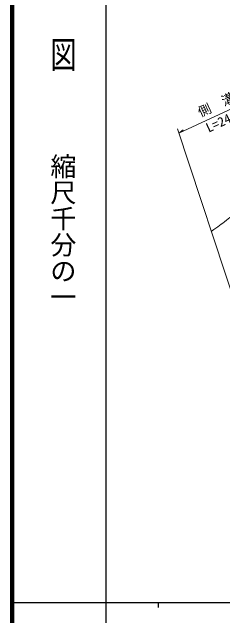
# Model space of a CAD drawing. Units: millimetres on the paper, with parts at other scales. Extents: x 40 to 680, y 20 to 380.
# Drawn here: x 40 to 80.5, y 202.4 to 318 of the extents above; entities that cross this region are included whole.
import ezdxf
from ezdxf.enums import TextEntityAlignment as Align

# ---------------------------------------------------------------- set-up
doc = ezdxf.new("R2010")
doc.units = ezdxf.units.MM
for name, color, linetype, lineweight in [('M-BGD', 7, 'Continuous', 13), ('M-BMK-SRVR', 3, 'Continuous', 13), ('M-STR-HTXT', 7, 'Continuous', 13), ('M-STR-STRD', 7, 'Continuous', 25), ('M-TTL', 2, 'Continuous', 140)]:
    doc.layers.add(name, color=color, linetype=linetype, lineweight=lineweight)
doc.styles.add('@ＭＳ ゴシック', font='')
doc.styles.add('ＭＳ ゴシック', font='')
doc.styles.get('@ＭＳ ゴシック').set_extended_font_data('@MS Gothic')
doc.styles.get('ＭＳ ゴシック').set_extended_font_data('MS Gothic')

msp = doc.modelspace()

# ---------------------------------------------------------------- linework, layer by layer
at = {"layer": 'M-BGD'}
msp.add_open_spline([(78.216, 276.033), (79.645, 277.07), (80.011, 277.342), (81.152, 278.195), (82.974, 279.556), (84.014, 280.296), (85.767, 281.745), (87.206, 282.933), (87.958, 283.662), (89.347, 284.91), (90.287, 285.755), (90.81, 286.233), (91.735, 287.095), (92.65, 287.948), (93.054, 288.549), (94.043, 289.314), (94.606, 289.749), (94.947, 289.966), (95.581, 290.29), (96.088, 290.549), (96.284, 290.631), (96.918, 290.868)], degree=3, knots=[0, 0, 0, 0, 1, 1, 1, 2, 2, 2, 3, 3, 3, 4, 4, 4, 5, 5, 5, 6, 6, 6, 7, 7, 7, 7], dxfattribs=at)
at = {"layer": 'M-BMK-SRVR'}
msp.add_line((71.711, 295.7), (84.758, 256.254), dxfattribs=at)
at = {"layer": 'M-STR-HTXT'}
for q in [(91.086, 303.675), (72.799, 295.484)]:
    msp.add_line((71.997, 294.837), q, dxfattribs=at)
at = {"layer": 'M-STR-STRD'}
for p, q in [((58, 370), (58, 20)), ((40, 205), (579, 205)), ((68, 205), (68, 204))]:
    msp.add_line(p, q, dxfattribs=at)
at = {"layer": 'M-TTL'}
msp.add_line((40, 380), (40, 20), dxfattribs=at)

# ---------------------------------------------------------------- texts
at = {"layer": 'M-STR-HTXT', "style": 'ＭＳ ゴシック'}
for s, p in [('側\u3000溝', (76.388, 297.419)), ('L=24.0', (77.94, 294.437))]:
    msp.add_text(s, height=1.833, rotation=24.845, dxfattribs=at).set_placement(p, align=Align.BOTTOM_LEFT)
at = {"layer": 'M-STR-STRD', "style": '@ＭＳ ゴシック', "width": 1.4}
msp.add_text('平  面  図', height=3.666, rotation=270, dxfattribs=at).set_placement((49.777, 306.475), align=Align.MIDDLE_RIGHT)
at = {"layer": 'M-STR-STRD', "style": '@ＭＳ ゴシック'}
msp.add_text('縮尺千分の一', height=3.666, rotation=270, dxfattribs=at).set_placement((49.777, 261.03), align=Align.MIDDLE_RIGHT)

doc.saveas('drawing.dxf')
